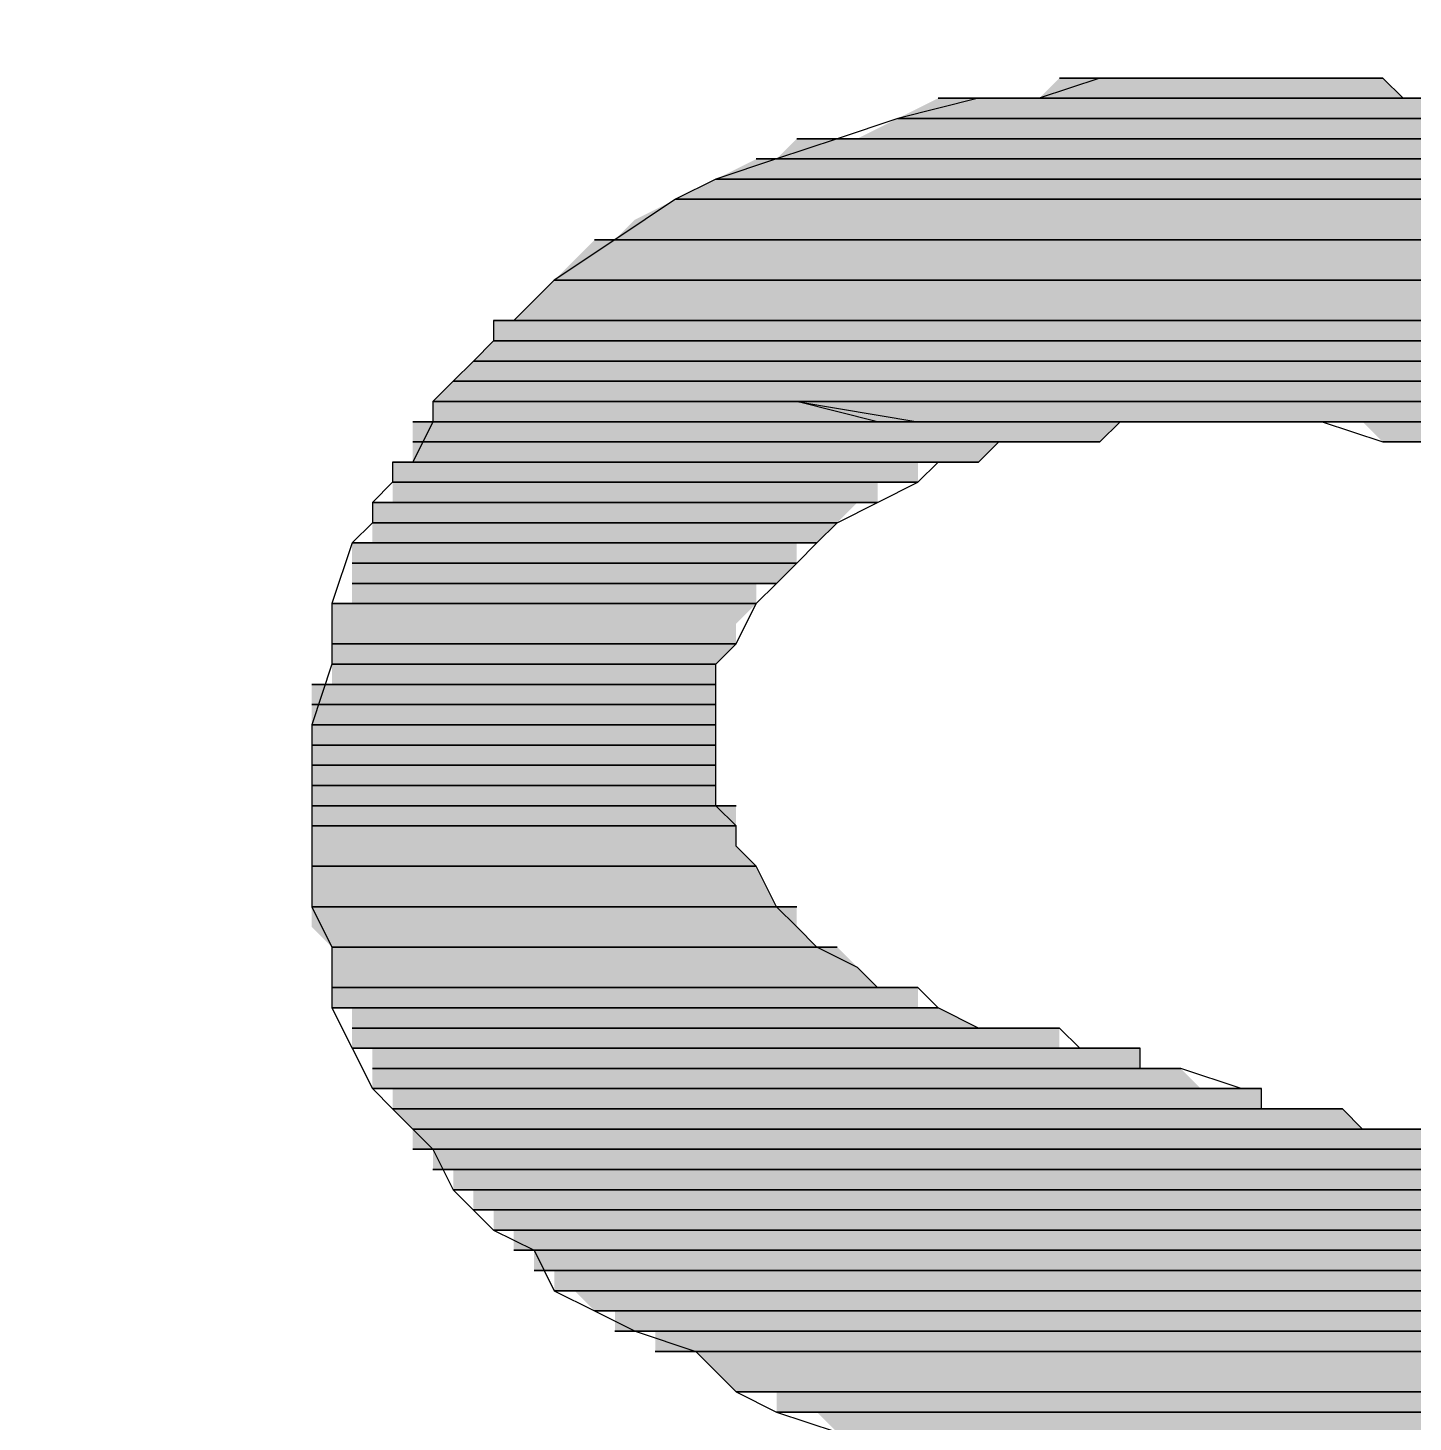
# Model space of a CAD drawing. Header units: millimetres. Extents: x 7018 to 13530, y 4187 to 5692.
# Drawn here: x 11164.668 to 11167.762, y 4964.775 to 4967.888 of the extents above; entities that cross this region are included whole.
import ezdxf

# ---------------------------------------------------------------- set-up
doc = ezdxf.new("R2010")
doc.units = ezdxf.units.MM
doc.layers.add('绘图', color=7, linetype='Continuous')

# ---------------------------------------------------------------- blocks, each defined once
blk = doc.blocks.new('fr')
at = {"transparency": 33554559}
blk.add_hatch(color=256, dxfattribs=at).paths.add_polyline_path([(1504.0425, -439.1805), (1503.9974, -439.2257), (1503.7717, -439.2257), (1503.5912, -439.3159), (1503.4558, -439.3159), (1503.4107, -439.3611), (1503.3655, -439.3611), (1503.0947, -439.4965), (1503.0496, -439.5416), (1503.0045, -439.5416), (1502.824, -439.7221), (1502.7788, -439.7221), (1502.7788, -439.7673), (1502.6434, -439.9027), (1502.6434, -439.9478), (1502.5983, -439.9478), (1502.5983, -440.0381), (1502.5532, -440.0381), (1502.5532, -440.1283), (1502.508, -440.1283), (1502.508, -440.2186), (1502.4629, -440.2186), (1502.4629, -440.354), (1502.4178, -440.354), (1502.4178, -440.5345), (1502.3726, -440.5345), (1502.3726, -441.0761), (1502.4178, -441.1212), (1502.4178, -441.2566), (1502.4629, -441.2566), (1502.4629, -441.3469), (1502.508, -441.3469), (1502.508, -441.4372), (1502.5532, -441.4372), (1502.5532, -441.4823), (1502.5983, -441.5274), (1502.5983, -441.5725), (1502.6434, -441.5725), (1502.6434, -441.6177), (1502.6886, -441.6177), (1502.6886, -441.6628), (1502.7337, -441.6628), (1502.7337, -441.7079), (1502.7788, -441.7079), (1502.7788, -441.7531), (1502.824, -441.7531), (1502.824, -441.7982), (1502.8691, -441.7982), (1502.8691, -441.8433), (1502.9142, -441.8433), (1502.9142, -441.8885), (1502.9594, -441.8885), (1503.0045, -441.9336), (1503.0496, -441.9336), (1503.0496, -441.9787), (1503.1399, -441.9787), (1503.1399, -442.0239), (1503.2301, -442.0239), (1503.3204, -442.1141), (1503.4107, -442.1141), (1503.4107, -442.1593), (1503.5009, -442.1593), (1503.5461, -442.2044), (1503.6363, -442.2044), (1503.6815, -442.2495), (1503.8169, -442.2495), (1503.862, -442.2947), (1503.9523, -442.2947), (1503.9974, -442.3398), (1504.1779, -442.3398), (1504.1779, -442.3849), (1504.3584, -442.3849), (1504.3584, -442.4301), (1504.4487, -442.4301), (1504.539, -442.4752), (1504.6292, -442.4752), (1504.6744, -442.5203), (1504.7646, -442.5203), (1504.8549, -442.5655), (1504.9452, -442.5655), (1505.0354, -442.6106), (1505.2611, -442.6557), (1505.3062, -442.7009), (1505.3965, -442.7009), (1505.3965, -442.746), (1505.4868, -442.746), (1505.5319, -442.7911), (1505.577, -442.7911), (1505.577, -442.8362), (1505.6222, -442.8362), (1505.7124, -442.9265), (1505.7124, -442.9716), (1505.7575, -443.0168), (1505.7575, -443.0619), (1505.8027, -443.0619), (1505.8027, -443.2876), (1505.8478, -443.2876), (1505.8027, -443.3327), (1505.8027, -443.5132), (1505.7575, -443.5132), (1505.7575, -443.6035), (1505.7124, -443.6486), (1505.7124, -443.6938), (1505.6673, -443.6938), (1505.6673, -443.784), (1505.6222, -443.784), (1505.577, -443.8292), (1505.577, -443.8743), (1505.5319, -443.8743), (1505.5319, -443.9194), (1505.4868, -443.9194), (1505.4416, -443.9646), (1505.3965, -443.9646), (1505.3514, -444.0097), (1505.3062, -444.0097), (1505.3062, -444.0548), (1505.216, -444.0548), (1505.1708, -444.0999), (1504.9903, -444.0999), (1504.9452, -444.1451), (1504.1328, -444.1451), (1504.0877, -444.0999), (1503.9523, -444.0999), (1503.9523, -444.0548), (1503.8169, -444.0548), (1503.8169, -444.0097), (1503.7717, -444.0097), (1503.7266, -443.9646), (1503.6815, -443.9646), (1503.6363, -443.9194), (1503.5912, -443.9194), (1503.5912, -443.8743), (1503.5461, -443.8743), (1503.5009, -443.8292), (1503.5009, -443.784), (1503.4558, -443.784), (1503.4558, -443.7389), (1503.4107, -443.7389), (1503.4107, -443.6938), (1503.3655, -443.6938), (1503.3655, -443.6486), (1503.3204, -443.6035), (1503.3204, -443.5584), (1503.2753, -443.5132), (1503.2753, -443.423), (1503.2301, -443.423), (1503.2301, -443.3327), (1503.185, -443.3327), (1503.185, -443.1973), (1503.1399, -443.1522), (1503.1399, -443.0168), (1502.9594, -443.0168), (1502.9142, -443.0619), (1502.7337, -443.0619), (1502.6886, -443.107), (1502.4629, -443.107), (1502.3726, -443.1522), (1502.1921, -443.1522), (1502.1921, -443.1973), (1502.2372, -443.1973), (1502.2372, -443.3778), (1502.2824, -443.3778), (1502.2824, -443.5132), (1502.3275, -443.5584), (1502.3275, -443.6486), (1502.3726, -443.6938), (1502.3726, -443.784), (1502.4178, -443.784), (1502.4178, -443.8743), (1502.4629, -443.8743), (1502.4629, -443.9194), (1502.508, -443.9646), (1502.508, -444.0548), (1502.5532, -444.0548), (1502.5532, -444.0999), (1502.5983, -444.0999), (1502.5983, -444.1451), (1502.6434, -444.1451), (1502.6434, -444.2353), (1502.6886, -444.2353), (1502.7788, -444.3256), (1502.7788, -444.3707), (1502.824, -444.3707), (1502.8691, -444.4159), (1502.8691, -444.461), (1502.9142, -444.461), (1502.9142, -444.5061), (1502.9594, -444.5061), (1503.0045, -444.5513), (1503.0496, -444.5513), (1503.0947, -444.5964), (1503.185, -444.6415), (1503.2301, -444.6867), (1503.2753, -444.6867), (1503.4107, -444.7318), (1503.4558, -444.7769), (1503.9974, -444.9123), (1504.2231, -444.9123), (1504.4036, -444.9575), (1504.6292, -444.9575), (1504.8098, -444.9123), (1505.0354, -444.9123), (1505.3965, -444.8221), (1505.4416, -444.8221), (1505.577, -444.7769), (1505.6222, -444.7318), (1505.7575, -444.6867), (1505.8027, -444.6867), (1505.8929, -444.6415), (1505.9381, -444.5964), (1506.0283, -444.5513), (1506.0735, -444.5061), (1506.1186, -444.5061), (1506.1186, -444.461), (1506.1637, -444.461), (1506.2089, -444.4159), (1506.2089, -444.3707), (1506.254, -444.3707), (1506.3894, -444.2353), (1506.3894, -444.1902), (1506.4345, -444.1902), (1506.4345, -444.1451), (1506.4797, -444.1451), (1506.4797, -444.0999), (1506.5248, -444.0999), (1506.5248, -444.0097), (1506.5699, -444.0097), (1506.5699, -443.9646), (1506.6151, -443.9194), (1506.6151, -443.8743), (1506.6602, -443.8743), (1506.6602, -443.7389), (1506.7053, -443.7389), (1506.7053, -443.6035), (1506.7505, -443.6035), (1506.7505, -443.3327), (1506.7956, -443.2876), (1506.7956, -443.0619), (1506.7505, -443.0619), (1506.7505, -442.7911), (1506.7053, -442.7911), (1506.7053, -442.6557), (1506.6602, -442.6106), (1506.6602, -442.5655), (1506.6151, -442.5203), (1506.6151, -442.4752), (1506.5699, -442.4301), (1506.5699, -442.3849), (1506.5248, -442.3849), (1506.5248, -442.3398), (1506.4797, -442.3398), (1506.4797, -442.2495), (1506.4345, -442.2495), (1506.3894, -442.2044), (1506.3443, -442.2044), (1506.3443, -442.1593), (1506.2991, -442.1593), (1506.2991, -442.1141), (1506.254, -442.1141), (1506.2089, -442.0239), (1506.1186, -442.0239), (1506.1186, -441.9787), (1506.0735, -441.9787), (1506.0283, -441.9336), (1505.9832, -441.9336), (1505.9381, -441.8885), (1505.8929, -441.8885), (1505.8478, -441.8433), (1505.7575, -441.8433), (1505.7124, -441.7982), (1505.6222, -441.7982), (1505.577, -441.7531), (1505.4868, -441.7531), (1505.4416, -441.7079), (1505.3062, -441.7079), (1505.3062, -441.6628), (1505.1708, -441.6628), (1505.1257, -441.6177), (1504.9903, -441.6177), (1504.9452, -441.5725), (1504.8549, -441.5725), (1504.8549, -441.5274), (1504.7195, -441.5274), (1504.6744, -441.4823), (1504.4938, -441.4823), (1504.4938, -441.4372), (1504.3584, -441.4372), (1504.3133, -441.392), (1504.2231, -441.392), (1504.2231, -441.3469), (1504.0425, -441.3469), (1504.0425, -441.3018), (1503.862, -441.3018), (1503.7717, -441.2566), (1503.7266, -441.2566), (1503.7266, -441.2115), (1503.6363, -441.2115), (1503.5461, -441.1212), (1503.5009, -441.1212), (1503.4558, -441.0761), (1503.4558, -441.031), (1503.4107, -441.031), (1503.3655, -440.9407), (1503.3204, -440.8956), (1503.3204, -440.8053), (1503.2753, -440.8053), (1503.2753, -440.4894), (1503.3204, -440.4442), (1503.3204, -440.3991), (1503.3655, -440.354), (1503.3655, -440.3088), (1503.4107, -440.3088), (1503.4558, -440.2637), (1503.4558, -440.2186), (1503.5009, -440.2186), (1503.5912, -440.1283), (1503.6363, -440.1283), (1503.6363, -440.0832), (1503.7266, -440.0832), (1503.7266, -440.0381), (1503.862, -440.0381), (1503.9071, -439.9929), (1504.1328, -439.9929), (1504.1779, -439.9478), (1504.7195, -439.9478), (1504.7646, -439.9929), (1504.9452, -439.9929), (1504.9903, -440.0381), (1505.0806, -440.0381), (1505.0806, -440.0832), (1505.1708, -440.0832), (1505.1708, -440.1283), (1505.216, -440.1283), (1505.2611, -440.1735), (1505.3062, -440.1735), (1505.3062, -440.2186), (1505.3514, -440.2186), (1505.4416, -440.3088), (1505.4416, -440.354), (1505.4868, -440.354), (1505.4868, -440.3991), (1505.5319, -440.4442), (1505.5319, -440.4894), (1505.577, -440.5345), (1505.577, -440.5796), (1505.6222, -440.6248), (1505.6222, -440.8053), (1505.6673, -440.8053), (1505.6673, -440.8504), (1505.8478, -440.8504), (1505.8478, -440.8053), (1506.1637, -440.8053), (1506.2089, -440.7602), (1506.5248, -440.7602), (1506.5248, -440.715), (1506.5699, -440.715), (1506.5699, -440.6248), (1506.5248, -440.6248), (1506.5248, -440.4442), (1506.4797, -440.3991), (1506.4797, -440.2637), (1506.4345, -440.2637), (1506.4345, -440.1735), (1506.3894, -440.1283), (1506.3894, -440.0381), (1506.3443, -440.0381), (1506.3443, -439.9929), (1506.2991, -439.9929), (1506.2991, -439.9027), (1506.254, -439.9027), (1506.254, -439.8575), (1506.0735, -439.677), (1505.9832, -439.6319), (1505.8929, -439.5416), (1505.8027, -439.4965), (1505.7575, -439.4513), (1505.7124, -439.4513), (1505.5319, -439.3611), (1505.4416, -439.3611), (1505.3965, -439.3159), (1505.3062, -439.3159), (1505.1708, -439.2708), (1505.0806, -439.2257), (1504.8098, -439.2257), (1504.7646, -439.1805)])
for points in [[(1505.0806, -439.2257), (1504.8098, -439.2257), (1504.7646, -439.1805), (1504.4036, -439.1805), (1504.1328, -439.1805), (1503.9974, -439.2257), (1503.862, -439.2257), (1503.6815, -439.2708), (1503.5461, -439.3159), (1503.4107, -439.3611), (1503.2753, -439.4062), (1503.185, -439.4513), (1503.0496, -439.5416), (1502.9142, -439.6319), (1502.824, -439.7221), (1502.7788, -439.7221), (1502.7788, -439.7673), (1502.7337, -439.8124), (1502.6886, -439.8575), (1502.6434, -439.9027), (1503.4558, -439.9027), (1503.7266, -439.9478), (1504.6292, -439.9478), (1504.7646, -439.9929), (1504.9, -439.9929)], [(1504.8549, -441.5274), (1504.7195, -441.5274), (1504.6744, -441.4823), (1504.4938, -441.4823), (1504.4938, -441.4372), (1504.4487, -441.4372), (1504.3133, -441.392), (1504.2231, -441.392), (1504.2231, -441.3469), (1504.0877, -441.3469), (1504.0425, -441.3018), (1503.862, -441.3018), (1503.7717, -441.2566), (1503.7266, -441.2115), (1503.6363, -441.2115), (1503.5912, -441.1664), (1503.5009, -441.1212), (1503.4558, -441.0761), (1503.4107, -441.031), (1503.3655, -440.9407), (1503.3204, -440.8956), (1503.3204, -440.8504), (1503.2753, -440.8053), (1503.2753, -440.4894), (1503.3204, -440.4442), (1503.3655, -440.354), (1503.4107, -440.3088), (1503.4558, -440.2637), (1503.5009, -440.2186), (1503.5461, -440.1735), (1503.6363, -440.1283), (1503.7266, -440.0832), (1503.7717, -440.0381), (1503.862, -440.0381), (1503.9071, -439.9929), (1504.1328, -439.9929), (1504.1779, -439.9478), (1504.4487, -439.9478), (1503.6363, -439.9478), (1503.4558, -439.9027), (1502.6434, -439.9027), (1502.6434, -439.9478), (1502.5983, -440.0381), (1502.5532, -440.0381), (1502.5532, -440.0832), (1502.508, -440.1283), (1502.508, -440.1735), (1502.4629, -440.2186), (1502.4178, -440.354), (1502.4178, -440.4894), (1502.3726, -440.6248), (1502.3726, -441.031), (1502.4178, -441.1212), (1502.4178, -441.2566), (1502.4629, -441.3469), (1502.508, -441.4372), (1502.5532, -441.4823), (1502.6434, -441.5725), (1502.6886, -441.6628), (1502.7788, -441.7531), (1502.8691, -441.7982), (1502.9142, -441.8885), (1503.0045, -441.9336), (1503.0947, -441.9787), (1503.2301, -442.0239), (1503.3204, -442.1141), (1503.4107, -442.1593), (1503.5461, -442.2044)]]:
    blk.add_lwpolyline(points)
for points in [[(1504.0877, -439.1805), (1504.0425, -439.1805), (1504.7646, -439.1805)], [(1504.1328, -439.1805), (1504.0877, -439.1805), (1504.7195, -439.1805)], [(1504.0877, -439.1805), (1504.7646, -439.1805)], [(1504.1779, -439.1805), (1504.1328, -439.1805), (1504.6292, -439.1805)], [(1504.6744, -439.1805), (1504.1328, -439.1805)], [(1504.1328, -439.1805), (1504.6744, -439.1805)], [(1504.1328, -439.1805), (1504.7195, -439.1805)], [(1504.2231, -439.1805), (1504.1779, -439.1805)], [(1504.6292, -439.1805), (1504.1779, -439.1805)], [(1504.6292, -439.1805), (1504.1779, -439.1805)], [(1504.6292, -439.1805), (1504.1779, -439.1805)], [(1504.6292, -439.1805), (1504.1779, -439.1805)], [(1504.6292, -439.1805), (1504.1779, -439.1805)], [(1504.6292, -439.1805), (1504.1779, -439.1805)], [(1504.6292, -439.1805), (1504.1779, -439.1805)], [(1504.6292, -439.1805), (1504.1779, -439.1805)], [(1504.6292, -439.1805), (1504.1779, -439.1805)], [(1504.2682, -439.1805), (1504.2231, -439.1805)], [(1504.3133, -439.1805), (1504.2682, -439.1805)], [(1504.3584, -439.1805), (1504.3133, -439.1805)], [(1504.4036, -439.1805), (1504.3584, -439.1805)], [(1504.4487, -439.1805), (1504.4036, -439.1805)], [(1504.539, -439.1805), (1504.4487, -439.1805)], [(1504.5841, -439.1805), (1504.539, -439.1805)], [(1504.6292, -439.1805), (1504.5841, -439.1805)], [(1503.862, -439.2257), (1503.7717, -439.2257), (1505.0806, -439.2257)], [(1503.9523, -439.2257), (1503.862, -439.2257), (1504.9452, -439.2257)], [(1504.9903, -439.2257), (1503.862, -439.2257)], [(1503.862, -439.2257), (1504.9903, -439.2257)], [(1503.862, -439.2257), (1505.0806, -439.2257)], [(1503.9974, -439.2257), (1503.9523, -439.2257), (1504.8098, -439.2257)], [(1504.8098, -439.2257), (1503.9523, -439.2257)], [(1504.8098, -439.2257), (1503.9523, -439.2257)], [(1503.9523, -439.2257), (1504.9452, -439.2257)], [(1504.8098, -439.2257), (1503.9974, -439.2257)], [(1504.8098, -439.2257), (1503.9974, -439.2257)], [(1504.8098, -439.2257), (1503.9974, -439.2257)], [(1504.8098, -439.2257), (1503.9974, -439.2257)], [(1504.8098, -439.2257), (1503.9974, -439.2257)], [(1505.1708, -439.2708), (1503.6815, -439.2708)], [(1505.1708, -439.2708), (1503.6815, -439.2708)], [(1503.5461, -439.3159), (1503.4558, -439.3159), (1505.3965, -439.3159)], [(1503.5912, -439.3159), (1503.5461, -439.3159), (1505.3062, -439.3159)], [(1503.5461, -439.3159), (1505.3965, -439.3159)], [(1505.3062, -439.3159), (1503.5912, -439.3159)], [(1503.4107, -439.3611), (1503.3655, -439.3611), (1505.5319, -439.3611)], [(1503.4107, -439.3611), (1505.5319, -439.3611)], [(1505.6222, -439.4062), (1503.2753, -439.4062)], [(1505.6222, -439.4062), (1503.2753, -439.4062)], [(1505.7575, -439.4513), (1503.185, -439.4513)], [(1503.185, -439.4513), (1505.7575, -439.4513)], [(1503.0496, -439.5416), (1503.0045, -439.5416), (1505.8929, -439.5416)], [(1505.8929, -439.5416), (1503.0496, -439.5416)], [(1505.9832, -439.6319), (1502.9142, -439.6319)], [(1505.9832, -439.6319), (1502.9142, -439.6319)], [(1502.824, -439.7221), (1502.7788, -439.7221), (1506.1186, -439.7221)], [(1506.1186, -439.7221), (1502.824, -439.7221)], [(1506.1637, -439.7673), (1502.7788, -439.7673)], [(1506.1637, -439.7673), (1502.7788, -439.7673)], [(1506.1637, -439.7673), (1502.7788, -439.7673)], [(1506.1637, -439.7673), (1502.7788, -439.7673)], [(1506.1637, -439.7673), (1502.7788, -439.7673)], [(1506.1637, -439.7673), (1502.7788, -439.7673)], [(1506.1637, -439.7673), (1502.7788, -439.7673)], [(1506.1637, -439.7673), (1502.7788, -439.7673)], [(1506.1637, -439.7673), (1502.7788, -439.7673)], [(1506.1637, -439.7673), (1502.7788, -439.7673)], [(1506.1637, -439.7673), (1502.7788, -439.7673)], [(1506.1637, -439.7673), (1502.7788, -439.7673)], [(1506.2089, -439.8124), (1502.7337, -439.8124)], [(1506.2089, -439.8124), (1502.7337, -439.8124)], [(1506.254, -439.8575), (1502.6886, -439.8575)], [(1506.254, -439.8575), (1502.6886, -439.8575)], [(1506.254, -439.9027), (1502.6434, -439.9027)], [(1506.254, -439.9027), (1502.6434, -439.9027)], [(1506.254, -439.9027), (1502.6434, -439.9027)], [(1506.254, -439.9027), (1502.6434, -439.9027)], [(1506.254, -439.9027), (1502.6434, -439.9027)], [(1506.254, -439.9027), (1502.6434, -439.9027)], [(1506.254, -439.9027), (1502.6434, -439.9027)], [(1506.254, -439.9027), (1502.6434, -439.9027)], [(1506.254, -439.9027), (1502.6434, -439.9027)], [(1506.254, -439.9027), (1502.6434, -439.9027)], [(1502.6886, -439.9027), (1502.6434, -439.9027)], [(1502.6886, -439.9027), (1502.6434, -439.9027)], [(1502.6434, -439.9027), (1506.254, -439.9027)], [(1506.254, -439.9027), (1502.6434, -439.9027)], [(1502.6886, -439.9027), (1502.6434, -439.9027)], [(1502.6886, -439.9027), (1502.6434, -439.9027)], [(1502.6886, -439.9027), (1502.6434, -439.9027)], [(1502.6886, -439.9027), (1502.6434, -439.9027)], [(1502.7337, -439.9027), (1502.6434, -439.9027)], [(1502.6434, -439.9027), (1502.7337, -439.9027)], [(1502.7337, -439.9027), (1502.6434, -439.9027)], [(1502.7337, -439.9027), (1502.6434, -439.9027)], [(1502.7337, -439.9027), (1502.6434, -439.9027)], [(1502.7337, -439.9027), (1502.6434, -439.9027)], [(1502.7788, -439.9027), (1502.6434, -439.9027)], [(1502.6434, -439.9027), (1502.7788, -439.9027)], [(1502.7788, -439.9027), (1502.6434, -439.9027)], [(1502.7788, -439.9027), (1502.6434, -439.9027)], [(1502.824, -439.9027), (1502.6434, -439.9027)], [(1502.6434, -439.9027), (1502.824, -439.9027)], [(1502.824, -439.9027), (1502.6434, -439.9027)], [(1502.824, -439.9027), (1502.6434, -439.9027)], [(1502.9142, -439.9027), (1502.6434, -439.9027)], [(1502.6434, -439.9027), (1502.9142, -439.9027)], [(1502.9142, -439.9027), (1502.6434, -439.9027)], [(1502.9142, -439.9027), (1502.6434, -439.9027)], [(1502.9594, -439.9027), (1502.6434, -439.9027)], [(1502.6434, -439.9027), (1502.9594, -439.9027)], [(1503.0045, -439.9027), (1502.6434, -439.9027)], [(1502.6434, -439.9027), (1503.0045, -439.9027)], [(1503.0496, -439.9027), (1502.6434, -439.9027)], [(1502.6434, -439.9027), (1503.0496, -439.9027)], [(1503.0496, -439.9027), (1502.6434, -439.9027)], [(1503.0496, -439.9027), (1502.6434, -439.9027)], [(1503.0947, -439.9027), (1502.6434, -439.9027)], [(1502.6434, -439.9027), (1503.0947, -439.9027)], [(1503.0947, -439.9027), (1502.6434, -439.9027)], [(1503.0947, -439.9027), (1502.6434, -439.9027)], [(1503.1399, -439.9027), (1502.6434, -439.9027)], [(1502.6434, -439.9027), (1503.1399, -439.9027)], [(1503.2301, -439.9027), (1502.6434, -439.9027)], [(1502.6434, -439.9027), (1503.2301, -439.9027)], [(1503.2301, -439.9027), (1502.6434, -439.9027)], [(1503.2301, -439.9027), (1502.6434, -439.9027)], [(1503.4558, -439.9027), (1502.6434, -439.9027)], [(1502.6434, -439.9027), (1503.4558, -439.9027)], [(1503.4558, -439.9027), (1502.6434, -439.9027)], [(1503.4558, -439.9027), (1502.6434, -439.9027)], [(1506.254, -439.9027), (1502.6886, -439.9027)], [(1506.254, -439.9027), (1502.6886, -439.9027)], [(1506.254, -439.9027), (1502.6886, -439.9027)], [(1506.254, -439.9027), (1502.6886, -439.9027)], [(1502.6886, -439.9027), (1506.254, -439.9027)], [(1506.254, -439.9027), (1502.6886, -439.9027)], [(1506.254, -439.9027), (1502.7337, -439.9027)], [(1506.254, -439.9027), (1502.7337, -439.9027)], [(1506.254, -439.9027), (1502.7337, -439.9027)], [(1506.254, -439.9027), (1502.7337, -439.9027)], [(1502.7337, -439.9027), (1506.2991, -439.9027)], [(1502.7337, -439.9027), (1506.2991, -439.9027)], [(1506.2991, -439.9027), (1502.7788, -439.9027)], [(1506.2991, -439.9027), (1502.7788, -439.9027)], [(1502.7788, -439.9027), (1506.2991, -439.9027)], [(1506.2991, -439.9027), (1502.7788, -439.9027)], [(1506.2991, -439.9027), (1502.824, -439.9027)], [(1506.2991, -439.9027), (1502.824, -439.9027)], [(1502.824, -439.9027), (1506.2991, -439.9027)], [(1506.2991, -439.9027), (1502.824, -439.9027)], [(1506.2991, -439.9027), (1502.9142, -439.9027)], [(1506.2991, -439.9027), (1502.9142, -439.9027)], [(1502.9142, -439.9027), (1506.2991, -439.9027)], [(1506.2991, -439.9027), (1502.9142, -439.9027)], [(1502.9594, -439.9027), (1506.2991, -439.9027)], [(1506.2991, -439.9027), (1502.9594, -439.9027)], [(1503.0045, -439.9027), (1506.2991, -439.9027)], [(1506.2991, -439.9027), (1503.0045, -439.9027)], [(1506.2991, -439.9027), (1503.0496, -439.9027)], [(1506.2991, -439.9027), (1503.0496, -439.9027)], [(1503.0496, -439.9027), (1506.2991, -439.9027)], [(1506.2991, -439.9027), (1503.0496, -439.9027)], [(1506.2991, -439.9027), (1503.0947, -439.9027)], [(1506.2991, -439.9027), (1503.0947, -439.9027)], [(1503.0947, -439.9027), (1506.2991, -439.9027)], [(1506.2991, -439.9027), (1503.0947, -439.9027)], [(1503.1399, -439.9027), (1506.2991, -439.9027)], [(1506.2991, -439.9027), (1503.1399, -439.9027)], [(1506.2991, -439.9027), (1503.2301, -439.9027)], [(1506.2991, -439.9027), (1503.2301, -439.9027)], [(1503.2301, -439.9027), (1506.2991, -439.9027)], [(1506.2991, -439.9027), (1503.2301, -439.9027)], [(1506.2991, -439.9027), (1503.4558, -439.9027)], [(1506.2991, -439.9027), (1503.4558, -439.9027)], [(1502.6434, -439.9478), (1502.5983, -439.9478), (1504.3133, -439.9478)], [(1504.2231, -439.9478), (1502.5983, -439.9478)], [(1502.5983, -439.9478), (1504.3133, -439.9478), (1504.2231, -439.9478)], [(1504.2231, -439.9478), (1502.5983, -439.9478)], [(1504.2231, -439.9478), (1502.5983, -439.9478)], [(1504.2231, -439.9478), (1502.5983, -439.9478)], [(1504.2231, -439.9478), (1502.5983, -439.9478)], [(1504.2231, -439.9478), (1502.5983, -439.9478)], [(1504.2231, -439.9478), (1502.5983, -439.9478)], [(1504.1779, -439.9478), (1502.5983, -439.9478)], [(1502.5983, -439.9478), (1504.2231, -439.9478), (1504.1779, -439.9478)], [(1504.1779, -439.9478), (1502.5983, -439.9478)], [(1504.1779, -439.9478), (1502.5983, -439.9478)], [(1504.1779, -439.9478), (1502.5983, -439.9478)], [(1504.1779, -439.9478), (1502.5983, -439.9478)], [(1503.7266, -439.9478), (1502.6434, -439.9478)], [(1502.6434, -439.9478), (1503.7266, -439.9478)], [(1503.862, -439.9478), (1502.6434, -439.9478)], [(1502.6434, -439.9478), (1503.862, -439.9478)], [(1503.862, -439.9478), (1502.6434, -439.9478)], [(1503.862, -439.9478), (1502.6434, -439.9478)], [(1503.9523, -439.9478), (1502.6434, -439.9478)], [(1502.6434, -439.9478), (1503.9523, -439.9478)], [(1503.9523, -439.9478), (1502.6434, -439.9478)], [(1503.9523, -439.9478), (1502.6434, -439.9478)], [(1504.0425, -439.9478), (1502.6434, -439.9478)], [(1502.6434, -439.9478), (1504.0425, -439.9478)], [(1504.0877, -439.9478), (1502.6434, -439.9478)], [(1502.6434, -439.9478), (1504.0877, -439.9478)], [(1504.1328, -439.9478), (1502.6434, -439.9478)], [(1502.6434, -439.9478), (1504.1328, -439.9478)], [(1504.1779, -439.9478), (1502.6434, -439.9478)], [(1502.6434, -439.9478), (1504.1779, -439.9478)], [(1504.2231, -439.9478), (1502.6434, -439.9478)], [(1502.6434, -439.9478), (1504.2231, -439.9478)], [(1504.2682, -439.9478), (1502.6434, -439.9478)], [(1502.6434, -439.9478), (1504.2682, -439.9478)], [(1504.2682, -439.9478), (1502.6434, -439.9478)], [(1504.2682, -439.9478), (1502.6434, -439.9478)], [(1504.2682, -439.9478), (1502.6434, -439.9478)], [(1504.2682, -439.9478), (1502.6434, -439.9478)], [(1504.3133, -439.9478), (1502.6434, -439.9478)], [(1502.6434, -439.9478), (1504.3133, -439.9478)], [(1504.3584, -439.9478), (1502.6434, -439.9478)], [(1502.6434, -439.9478), (1504.3584, -439.9478)], [(1504.3584, -439.9478), (1502.6434, -439.9478)], [(1504.3584, -439.9478), (1502.6434, -439.9478)], [(1504.4036, -439.9478), (1502.6434, -439.9478)], [(1502.6434, -439.9478), (1504.4036, -439.9478)], [(1504.4036, -439.9478), (1502.6434, -439.9478)], [(1504.4036, -439.9478), (1502.6434, -439.9478)], [(1504.4036, -439.9478), (1502.6434, -439.9478)], [(1504.4036, -439.9478), (1502.6434, -439.9478)], [(1504.4036, -439.9478), (1502.6434, -439.9478)], [(1504.4036, -439.9478), (1502.6434, -439.9478)], [(1504.4487, -439.9478), (1502.6434, -439.9478)], [(1502.6434, -439.9478), (1504.4487, -439.9478)], [(1504.4487, -439.9478), (1502.6434, -439.9478)], [(1504.4487, -439.9478), (1502.6434, -439.9478)], [(1504.4487, -439.9478), (1502.6434, -439.9478)], [(1504.4487, -439.9478), (1502.6434, -439.9478)], [(1504.4487, -439.9478), (1502.6434, -439.9478)], [(1504.4487, -439.9478), (1502.6434, -439.9478)], [(1504.4487, -439.9478), (1502.6434, -439.9478)], [(1504.4487, -439.9478), (1502.6434, -439.9478)], [(1504.4487, -439.9478), (1502.6434, -439.9478)], [(1504.4487, -439.9478), (1502.6434, -439.9478)], [(1504.4487, -439.9478), (1502.6434, -439.9478)], [(1504.4487, -439.9478), (1502.6434, -439.9478)], [(1504.4487, -439.9478), (1502.6434, -439.9478)], [(1504.4487, -439.9478), (1502.6434, -439.9478)], [(1504.4487, -439.9478), (1502.6434, -439.9478)], [(1504.4487, -439.9478), (1502.6434, -439.9478)], [(1504.4487, -439.9478), (1502.6434, -439.9478)], [(1504.4487, -439.9478), (1502.6434, -439.9478)], [(1504.4487, -439.9478), (1502.6434, -439.9478)], [(1504.4487, -439.9478), (1502.6434, -439.9478)], [(1504.4487, -439.9478), (1502.6434, -439.9478)], [(1504.4487, -439.9478), (1502.6434, -439.9478)], [(1504.4036, -439.9478), (1502.6434, -439.9478)], [(1502.6434, -439.9478), (1504.4487, -439.9478), (1504.4036, -439.9478)], [(1504.3584, -439.9478), (1502.6434, -439.9478)], [(1502.6434, -439.9478), (1504.4036, -439.9478), (1504.3584, -439.9478)], [(1504.3133, -439.9478), (1502.6434, -439.9478)], [(1502.6434, -439.9478), (1504.3584, -439.9478), (1504.3133, -439.9478)], [(1504.3133, -439.9478), (1502.6434, -439.9478)], [(1503.6363, -439.9478), (1506.2991, -439.9478)], [(1506.2991, -439.9478), (1503.6363, -439.9478)], [(1503.7266, -439.9478), (1506.2991, -439.9478)], [(1506.2991, -439.9478), (1503.7266, -439.9478)], [(1506.2991, -439.9478), (1503.862, -439.9478)], [(1506.2991, -439.9478), (1503.862, -439.9478)], [(1503.862, -439.9478), (1506.2991, -439.9478)], [(1506.2991, -439.9478), (1503.862, -439.9478)], [(1506.2991, -439.9478), (1503.9523, -439.9478)], [(1506.2991, -439.9478), (1503.9523, -439.9478)], [(1503.9523, -439.9478), (1506.2991, -439.9478)], [(1506.2991, -439.9478), (1503.9523, -439.9478)], [(1504.0425, -439.9478), (1506.2991, -439.9478)], [(1506.2991, -439.9478), (1504.0425, -439.9478)], [(1504.0877, -439.9478), (1506.2991, -439.9478)], [(1506.2991, -439.9478), (1504.0877, -439.9478)], [(1504.1328, -439.9478), (1506.2991, -439.9478)], [(1506.2991, -439.9478), (1504.1328, -439.9478)], [(1504.1779, -439.9478), (1506.2991, -439.9478)], [(1506.2991, -439.9478), (1504.1779, -439.9478)], [(1504.2231, -439.9478), (1506.2991, -439.9478)], [(1506.2991, -439.9478), (1504.2231, -439.9478)], [(1506.2991, -439.9478), (1504.2682, -439.9478)], [(1506.2991, -439.9478), (1504.2682, -439.9478)], [(1506.2991, -439.9478), (1504.2682, -439.9478)], [(1506.2991, -439.9478), (1504.2682, -439.9478)], [(1504.2682, -439.9478), (1506.2991, -439.9478)], [(1506.2991, -439.9478), (1504.2682, -439.9478)], [(1504.3133, -439.9478), (1506.2991, -439.9478)], [(1506.2991, -439.9478), (1504.3133, -439.9478)], [(1506.2991, -439.9478), (1504.3584, -439.9478)], [(1506.2991, -439.9478), (1504.3584, -439.9478)], [(1504.3584, -439.9478), (1506.2991, -439.9478)], [(1506.2991, -439.9478), (1504.3584, -439.9478)], [(1506.2991, -439.9478), (1504.4036, -439.9478)], [(1506.2991, -439.9478), (1504.4036, -439.9478)], [(1506.2991, -439.9478), (1504.4036, -439.9478)], [(1506.2991, -439.9478), (1504.4036, -439.9478)], [(1506.2991, -439.9478), (1504.4036, -439.9478)], [(1506.2991, -439.9478), (1504.4036, -439.9478)], [(1504.4036, -439.9478), (1506.2991, -439.9478)], [(1506.2991, -439.9478), (1504.4036, -439.9478)], [(1506.2991, -439.9478), (1504.4487, -439.9478)], [(1506.2991, -439.9478), (1504.4487, -439.9478)], [(1506.2991, -439.9478), (1504.4487, -439.9478)], [(1506.2991, -439.9478), (1504.4487, -439.9478)], [(1506.2991, -439.9478), (1504.4487, -439.9478)], [(1506.2991, -439.9478), (1504.4487, -439.9478)], [(1506.2991, -439.9478), (1504.4487, -439.9478)], [(1506.2991, -439.9478), (1504.4487, -439.9478)], [(1506.2991, -439.9478), (1504.4487, -439.9478)], [(1506.2991, -439.9478), (1504.4487, -439.9478)], [(1506.2991, -439.9478), (1504.4487, -439.9478)], [(1506.2991, -439.9478), (1504.4487, -439.9478)], [(1506.2991, -439.9478), (1504.4487, -439.9478)], [(1506.2991, -439.9478), (1504.4487, -439.9478)], [(1504.4487, -439.9478), (1506.2991, -439.9478)], [(1506.2991, -439.9478), (1504.4487, -439.9478)], [(1506.2991, -439.9478), (1504.4938, -439.9478)], [(1506.2991, -439.9478), (1504.4938, -439.9478)], [(1506.2991, -439.9478), (1504.4938, -439.9478)], [(1506.2991, -439.9478), (1504.4938, -439.9478)], [(1504.4938, -439.9478), (1506.2991, -439.9478)], [(1506.2991, -439.9478), (1504.4938, -439.9478)], [(1506.2991, -439.9478), (1504.539, -439.9478)], [(1506.2991, -439.9478), (1504.539, -439.9478)], [(1504.539, -439.9478), (1506.2991, -439.9478)], [(1506.2991, -439.9478), (1504.539, -439.9478)], [(1504.5841, -439.9478), (1506.2991, -439.9478)], [(1506.2991, -439.9478), (1504.5841, -439.9478)], [(1506.2991, -439.9478), (1504.6292, -439.9478)], [(1506.2991, -439.9478), (1504.6292, -439.9478)], [(1504.6292, -439.9478), (1506.2991, -439.9478)], [(1506.2991, -439.9478), (1504.6292, -439.9478)], [(1506.2991, -439.9478), (1504.6744, -439.9478)], [(1506.2991, -439.9478), (1504.6744, -439.9478)], [(1506.2991, -439.9478), (1504.6744, -439.9478)], [(1506.2991, -439.9478), (1504.6744, -439.9478)], [(1506.2991, -439.9478), (1504.6744, -439.9478)], [(1506.2991, -439.9478), (1504.6744, -439.9478)], [(1506.2991, -439.9478), (1504.6744, -439.9478)], [(1506.2991, -439.9478), (1504.6744, -439.9478)], [(1504.6744, -439.9478), (1506.2991, -439.9478)], [(1506.2991, -439.9478), (1504.6744, -439.9478)], [(1506.2991, -439.9478), (1504.7195, -439.9478)], [(1506.2991, -439.9478), (1504.7195, -439.9478)], [(1504.1328, -439.9929), (1502.5983, -439.9929)], [(1504.1328, -439.9929), (1502.5983, -439.9929)], [(1504.0425, -439.9929), (1502.5983, -439.9929)], [(1502.5983, -439.9929), (1504.1328, -439.9929), (1504.0425, -439.9929)], [(1503.9974, -439.9929), (1502.5983, -439.9929)], [(1502.5983, -439.9929), (1504.0425, -439.9929), (1503.9974, -439.9929)], [(1503.9974, -439.9929), (1502.5983, -439.9929)], [(1503.9974, -439.9929), (1502.5983, -439.9929)], [(1503.9974, -439.9929), (1502.5983, -439.9929)], [(1503.9974, -439.9929), (1502.5983, -439.9929)], [(1503.9974, -439.9929), (1502.5983, -439.9929)], [(1503.9974, -439.9929), (1502.5983, -439.9929)], [(1503.9974, -439.9929), (1502.5983, -439.9929)], [(1503.9974, -439.9929), (1502.5983, -439.9929)], [(1503.9523, -439.9929), (1502.5983, -439.9929)], [(1502.5983, -439.9929), (1503.9974, -439.9929), (1503.9523, -439.9929)], [(1503.9523, -439.9929), (1502.5983, -439.9929)], [(1503.9523, -439.9929), (1502.5983, -439.9929)], [(1503.9523, -439.9929), (1502.5983, -439.9929)], [(1503.9523, -439.9929), (1502.5983, -439.9929)], [(1503.9523, -439.9929), (1502.5983, -439.9929)], [(1503.9523, -439.9929), (1502.5983, -439.9929)], [(1503.9071, -439.9929), (1502.5983, -439.9929)], [(1502.5983, -439.9929), (1503.9523, -439.9929), (1503.9071, -439.9929)], [(1506.3443, -439.9929), (1504.7646, -439.9929)], [(1504.7646, -439.9929), (1506.3443, -439.9929)], [(1504.7646, -439.9929), (1506.3443, -439.9929)], [(1506.3443, -439.9929), (1504.7646, -439.9929)], [(1504.8098, -439.9929), (1506.3443, -439.9929)], [(1506.3443, -439.9929), (1504.8098, -439.9929)], [(1502.5983, -440.0381), (1502.5532, -440.0381), (1503.8169, -440.0381)], [(1503.7717, -440.0381), (1502.5532, -440.0381)], [(1502.5532, -440.0381), (1503.8169, -440.0381), (1503.7717, -440.0381)], [(1503.7717, -440.0381), (1502.5532, -440.0381)], [(1503.7717, -440.0381), (1502.5532, -440.0381)], [(1503.7717, -440.0381), (1502.5532, -440.0381)], [(1503.7717, -440.0381), (1502.5532, -440.0381)], [(1503.7717, -440.0381), (1502.5532, -440.0381)], [(1503.7717, -440.0381), (1502.5532, -440.0381)], [(1503.7717, -440.0381), (1502.5532, -440.0381)], [(1503.7717, -440.0381), (1502.5532, -440.0381)], [(1503.7717, -440.0381), (1502.5532, -440.0381)], [(1503.7717, -440.0381), (1502.5532, -440.0381)], [(1503.7717, -440.0381), (1502.5532, -440.0381)], [(1503.7717, -440.0381), (1502.5532, -440.0381)], [(1503.7266, -440.0381), (1502.5532, -440.0381)], [(1502.5532, -440.0381), (1503.7717, -440.0381), (1503.7266, -440.0381)], [(1503.862, -440.0381), (1502.5983, -440.0381)], [(1503.862, -440.0381), (1502.5983, -440.0381)], [(1503.8169, -440.0381), (1502.5983, -440.0381)], [(1502.5983, -440.0381), (1503.862, -440.0381), (1503.8169, -440.0381)], [(1503.8169, -440.0381), (1502.5983, -440.0381)], [(1503.8169, -440.0381), (1502.5983, -440.0381)], [(1503.8169, -440.0381), (1502.5983, -440.0381)], [(1503.7266, -440.0832), (1502.5532, -440.0832)], [(1503.7266, -440.0832), (1502.5532, -440.0832)], [(1503.6815, -440.0832), (1502.5532, -440.0832)], [(1502.5532, -440.0832), (1503.7266, -440.0832), (1503.6815, -440.0832)], [(1503.6815, -440.0832), (1502.5532, -440.0832)], [(1503.6815, -440.0832), (1502.5532, -440.0832)], [(1503.6815, -440.0832), (1502.5532, -440.0832)], [(1503.6815, -440.0832), (1502.5532, -440.0832)], [(1503.6815, -440.0832), (1502.5532, -440.0832)], [(1503.6815, -440.0832), (1502.5532, -440.0832)], [(1503.6363, -440.0832), (1502.5532, -440.0832)], [(1502.5532, -440.0832), (1503.6815, -440.0832), (1503.6363, -440.0832)], [(1502.5532, -440.1283), (1502.508, -440.1283), (1503.5912, -440.1283)], [(1503.5912, -440.1283), (1502.508, -440.1283)], [(1503.5912, -440.1283), (1502.508, -440.1283)], [(1502.5532, -440.1283), (1503.6363, -440.1283), (1503.5912, -440.1283)], [(1503.5461, -440.1735), (1502.508, -440.1735)], [(1503.5461, -440.1735), (1502.508, -440.1735)], [(1503.5461, -440.1735), (1502.508, -440.1735)], [(1503.5461, -440.1735), (1502.508, -440.1735)], [(1503.5461, -440.1735), (1502.508, -440.1735)], [(1503.5461, -440.1735), (1502.508, -440.1735)], [(1503.5461, -440.1735), (1502.508, -440.1735)], [(1503.5461, -440.1735), (1502.508, -440.1735)], [(1503.5461, -440.1735), (1502.508, -440.1735)], [(1503.5461, -440.1735), (1502.508, -440.1735)], [(1502.508, -440.2186), (1502.4629, -440.2186), (1503.4558, -440.2186)], [(1503.5009, -440.2186), (1502.508, -440.2186)], [(1503.5009, -440.2186), (1502.508, -440.2186)], [(1503.5009, -440.2186), (1502.508, -440.2186)], [(1503.5009, -440.2186), (1502.508, -440.2186)], [(1502.508, -440.2186), (1503.5009, -440.2186), (1503.4558, -440.2186)], [(1503.4558, -440.2637), (1502.4629, -440.2637)], [(1503.4558, -440.2637), (1502.4629, -440.2637)], [(1503.4107, -440.3088), (1502.4629, -440.3088)], [(1503.4107, -440.3088), (1502.4629, -440.3088)], [(1503.3655, -440.3088), (1502.4629, -440.3088)], [(1502.4629, -440.3088), (1503.4107, -440.3088), (1503.3655, -440.3088)], [(1502.4629, -440.354), (1502.4178, -440.354), (1503.3655, -440.354)], [(1503.3655, -440.354), (1502.4178, -440.354)], [(1503.3655, -440.354), (1502.4178, -440.354)], [(1503.3655, -440.354), (1502.4629, -440.354)], [(1503.3204, -440.4442), (1502.4178, -440.4442)], [(1503.3204, -440.4442), (1502.4178, -440.4442)], [(1503.3204, -440.4442), (1502.4178, -440.4442)], [(1503.3204, -440.4442), (1502.4178, -440.4442)], [(1503.2753, -440.4894), (1502.4178, -440.4894)], [(1503.2753, -440.4894), (1502.4178, -440.4894)], [(1502.4178, -440.5345), (1502.3726, -440.5345), (1503.2753, -440.5345)], [(1503.2753, -440.5345), (1502.4178, -440.5345)], [(1503.2753, -440.5796), (1502.3726, -440.5796)], [(1503.2753, -440.5796), (1502.3726, -440.5796)], [(1503.2753, -440.5796), (1502.3726, -440.5796)], [(1503.2753, -440.5796), (1502.3726, -440.5796)], [(1503.2753, -440.6248), (1502.3726, -440.6248)], [(1503.2753, -440.6248), (1502.3726, -440.6248)], [(1503.2753, -440.6248), (1502.3726, -440.6248)], [(1503.2753, -440.6248), (1502.3726, -440.6248)], [(1503.2753, -440.6248), (1502.3726, -440.6248)], [(1503.2753, -440.6248), (1502.3726, -440.6248)], [(1503.2753, -440.6248), (1502.3726, -440.6248)], [(1503.2753, -440.6248), (1502.3726, -440.6248)], [(1503.2753, -440.6248), (1502.3726, -440.6248)], [(1503.2753, -440.6248), (1502.3726, -440.6248)], [(1503.2753, -440.6248), (1502.3726, -440.6248)], [(1503.2753, -440.6248), (1502.3726, -440.6248)], [(1503.2753, -440.6248), (1502.3726, -440.6248)], [(1503.2753, -440.6248), (1502.3726, -440.6248)], [(1503.2753, -440.6248), (1502.3726, -440.6248)], [(1503.2753, -440.6248), (1502.3726, -440.6248)], [(1503.2753, -440.6248), (1502.3726, -440.6248)], [(1503.2753, -440.6248), (1502.3726, -440.6248)], [(1503.2753, -440.6248), (1502.3726, -440.6248)], [(1503.2753, -440.6248), (1502.3726, -440.6248)], [(1503.2753, -440.6248), (1502.3726, -440.6248)], [(1503.2753, -440.6248), (1502.3726, -440.6248)], [(1503.2753, -440.6248), (1502.3726, -440.6248)], [(1503.2753, -440.6248), (1502.3726, -440.6248)], [(1503.2753, -440.6699), (1502.3726, -440.6699)], [(1503.2753, -440.6699), (1502.3726, -440.6699)], [(1503.2753, -440.6699), (1502.3726, -440.6699)], [(1503.2753, -440.6699), (1502.3726, -440.6699)], [(1503.2753, -440.6699), (1502.3726, -440.6699)], [(1503.2753, -440.6699), (1502.3726, -440.6699)], [(1503.2753, -440.715), (1502.3726, -440.715)], [(1503.2753, -440.715), (1502.3726, -440.715)], [(1503.2753, -440.715), (1502.3726, -440.715)], [(1503.2753, -440.715), (1502.3726, -440.715)], [(1503.2753, -440.715), (1502.3726, -440.715)], [(1503.2753, -440.715), (1502.3726, -440.715)], [(1503.2753, -440.715), (1502.3726, -440.715)], [(1503.2753, -440.715), (1502.3726, -440.715)], [(1503.2753, -440.715), (1502.3726, -440.715)], [(1503.2753, -440.715), (1502.3726, -440.715)], [(1503.2753, -440.715), (1502.3726, -440.715)], [(1503.2753, -440.715), (1502.3726, -440.715)], [(1503.2753, -440.715), (1502.3726, -440.715)], [(1503.2753, -440.715), (1502.3726, -440.715)], [(1503.2753, -440.715), (1502.3726, -440.715)], [(1503.2753, -440.715), (1502.3726, -440.715)], [(1503.2753, -440.7602), (1502.3726, -440.7602)], [(1503.2753, -440.7602), (1502.3726, -440.7602)], [(1503.2753, -440.7602), (1502.3726, -440.7602)], [(1503.2753, -440.7602), (1502.3726, -440.7602)], [(1503.2753, -440.7602), (1502.3726, -440.7602)], [(1503.2753, -440.7602), (1502.3726, -440.7602)], [(1503.2753, -440.7602), (1502.3726, -440.7602)], [(1503.2753, -440.7602), (1502.3726, -440.7602)], [(1503.2753, -440.7602), (1502.3726, -440.7602)], [(1503.2753, -440.7602), (1502.3726, -440.7602)], [(1503.2753, -440.8053), (1502.3726, -440.8053)], [(1503.2753, -440.8053), (1502.3726, -440.8053)], [(1503.3204, -440.8053), (1502.3726, -440.8053)], [(1502.3726, -440.8053), (1503.3204, -440.8053)], [(1503.3204, -440.8053), (1502.3726, -440.8053)], [(1503.3204, -440.8053), (1502.3726, -440.8053)], [(1503.3204, -440.8053), (1502.3726, -440.8053)], [(1503.3204, -440.8053), (1502.3726, -440.8053)], [(1503.3204, -440.8053), (1502.3726, -440.8053)], [(1503.3204, -440.8053), (1502.3726, -440.8053)], [(1503.3204, -440.8504), (1502.3726, -440.8504)], [(1503.3204, -440.8504), (1502.3726, -440.8504)], [(1503.3204, -440.8504), (1502.3726, -440.8504)], [(1503.3204, -440.8504), (1502.3726, -440.8504)], [(1503.3204, -440.8504), (1502.3726, -440.8504)], [(1503.3204, -440.8504), (1502.3726, -440.8504)], [(1503.3204, -440.8504), (1502.3726, -440.8504)], [(1503.3204, -440.8504), (1502.3726, -440.8504)], [(1503.3204, -440.8504), (1502.3726, -440.8504)], [(1503.3204, -440.8504), (1502.3726, -440.8504)], [(1503.3204, -440.8504), (1502.3726, -440.8504)], [(1503.3204, -440.8504), (1502.3726, -440.8504)], [(1503.3204, -440.8504), (1502.3726, -440.8504)], [(1503.3204, -440.8504), (1502.3726, -440.8504)], [(1503.3204, -440.8504), (1502.3726, -440.8504)], [(1503.3204, -440.8504), (1502.3726, -440.8504)], [(1503.3204, -440.8504), (1502.3726, -440.8504)], [(1503.3204, -440.8504), (1502.3726, -440.8504)], [(1503.3655, -440.9407), (1502.3726, -440.9407)], [(1503.3655, -440.9407), (1502.3726, -440.9407)], [(1503.4558, -441.031), (1502.3726, -441.031)], [(1502.3726, -441.031), (1503.4558, -441.031)], [(1503.5461, -441.1212), (1502.4178, -441.1212)], [(1502.4178, -441.1212), (1503.5461, -441.1212)], [(1503.7266, -441.2115), (1502.4178, -441.2115)], [(1502.4178, -441.2115), (1503.7266, -441.2115)], [(1502.4178, -441.2566), (1503.7717, -441.2566)], [(1502.4178, -441.2566), (1503.7717, -441.2566)], [(1503.9523, -441.3018), (1502.4629, -441.3018)], [(1502.4629, -441.3018), (1503.9523, -441.3018)], [(1503.9974, -441.3018), (1502.4629, -441.3018)], [(1502.4629, -441.3018), (1503.9974, -441.3018)], [(1503.9974, -441.3018), (1502.4629, -441.3018)], [(1503.9974, -441.3018), (1502.4629, -441.3018)], [(1503.9974, -441.3018), (1502.4629, -441.3018)], [(1503.9974, -441.3018), (1502.4629, -441.3018)], [(1503.9974, -441.3018), (1502.4629, -441.3018)], [(1503.9974, -441.3018), (1502.4629, -441.3018)], [(1503.9974, -441.3018), (1502.4629, -441.3018)], [(1503.9974, -441.3018), (1502.4629, -441.3018)], [(1503.9974, -441.3018), (1502.4629, -441.3018)], [(1503.9974, -441.3018), (1502.4629, -441.3018)], [(1504.0425, -441.3018), (1502.4629, -441.3018)], [(1502.4629, -441.3018), (1504.0425, -441.3018)], [(1504.0425, -441.3018), (1502.4629, -441.3018)], [(1504.0425, -441.3018), (1502.4629, -441.3018)], [(1504.0877, -441.3469), (1502.4629, -441.3469)], [(1502.4629, -441.3469), (1504.0877, -441.3469)], [(1502.4629, -441.3469), (1504.1779, -441.3469)], [(1502.4629, -441.3469), (1504.1779, -441.3469)], [(1504.2231, -441.3469), (1502.508, -441.3469)], [(1502.508, -441.3469), (1504.2231, -441.3469)], [(1504.2231, -441.392), (1502.508, -441.392)], [(1504.2231, -441.392), (1502.508, -441.392)], [(1504.2231, -441.392), (1502.508, -441.392)], [(1504.2231, -441.392), (1502.508, -441.392)], [(1504.2231, -441.392), (1502.508, -441.392)], [(1504.2231, -441.392), (1502.508, -441.392)], [(1504.2682, -441.392), (1502.508, -441.392)], [(1502.508, -441.392), (1504.2682, -441.392)], [(1504.2682, -441.392), (1502.508, -441.392)], [(1504.2682, -441.392), (1502.508, -441.392)], [(1504.3133, -441.392), (1502.508, -441.392)], [(1502.508, -441.392), (1504.3133, -441.392)], [(1502.508, -441.4372), (1504.4487, -441.4372)], [(1502.508, -441.4372), (1504.4487, -441.4372)], [(1504.4938, -441.4372), (1502.5532, -441.4372)], [(1502.5532, -441.4372), (1504.4938, -441.4372)], [(1504.539, -441.4823), (1502.5532, -441.4823)], [(1502.5532, -441.4823), (1504.539, -441.4823)], [(1504.539, -441.4823), (1502.5532, -441.4823)], [(1504.539, -441.4823), (1502.5532, -441.4823)], [(1504.5841, -441.4823), (1502.5532, -441.4823)], [(1504.5841, -441.4823), (1502.5532, -441.4823)], [(1504.5841, -441.4823), (1502.5532, -441.4823)], [(1504.5841, -441.4823), (1502.5532, -441.4823)], [(1504.5841, -441.4823), (1502.5532, -441.4823)], [(1504.5841, -441.4823), (1502.5532, -441.4823)], [(1504.6292, -441.4823), (1502.5532, -441.4823)], [(1502.5532, -441.4823), (1504.6292, -441.4823)], [(1504.6744, -441.4823), (1502.5532, -441.4823)], [(1502.5532, -441.4823), (1504.6744, -441.4823)], [(1504.6744, -441.4823), (1502.5532, -441.4823)], [(1504.6744, -441.4823), (1502.5532, -441.4823)], [(1504.5841, -441.4823), (1504.539, -441.4823)], [(1504.8098, -441.5274), (1502.5983, -441.5274)], [(1502.5983, -441.5274), (1504.8098, -441.5274)], [(1504.8098, -441.5274), (1502.5983, -441.5274)], [(1504.8098, -441.5274), (1502.5983, -441.5274)], [(1504.8098, -441.5274), (1502.5983, -441.5274)], [(1504.8098, -441.5274), (1502.5983, -441.5274)], [(1504.8098, -441.5274), (1502.5983, -441.5274)], [(1504.8098, -441.5274), (1502.5983, -441.5274)], [(1504.8098, -441.5274), (1502.5983, -441.5274)], [(1504.8098, -441.5274), (1502.5983, -441.5274)], [(1504.8549, -441.5274), (1502.5983, -441.5274)], [(1502.5983, -441.5274), (1504.8549, -441.5274)], [(1504.9, -441.5725), (1502.5983, -441.5725)], [(1502.5983, -441.5725), (1504.9, -441.5725)], [(1502.5983, -441.5725), (1504.9452, -441.5725)], [(1502.5983, -441.5725), (1504.9452, -441.5725)], [(1505.0354, -441.6177), (1502.6434, -441.6177)], [(1502.6434, -441.6177), (1505.0354, -441.6177)], [(1505.0354, -441.6177), (1502.6434, -441.6177)], [(1505.0354, -441.6177), (1502.6434, -441.6177)], [(1505.0806, -441.6177), (1502.6434, -441.6177)], [(1502.6434, -441.6177), (1505.0806, -441.6177)], [(1505.0806, -441.6177), (1502.6434, -441.6177)], [(1505.0806, -441.6177), (1502.6434, -441.6177)], [(1505.0806, -441.6177), (1502.6434, -441.6177)], [(1505.0806, -441.6177), (1502.6434, -441.6177)], [(1505.0806, -441.6177), (1502.6434, -441.6177)], [(1505.0806, -441.6177), (1502.6434, -441.6177)], [(1502.6434, -441.6177), (1505.0806, -441.6177)], [(1505.0806, -441.6177), (1502.6434, -441.6177)], [(1505.1257, -441.6177), (1502.6886, -441.6177)], [(1502.6886, -441.6177), (1505.1257, -441.6177)], [(1505.216, -441.6628), (1502.6886, -441.6628)], [(1502.6886, -441.6628), (1505.216, -441.6628)], [(1505.216, -441.6628), (1502.6886, -441.6628)], [(1505.216, -441.6628), (1502.6886, -441.6628)], [(1505.2611, -441.6628), (1502.6886, -441.6628)], [(1502.6886, -441.6628), (1505.2611, -441.6628)], [(1502.6886, -441.6628), (1505.2611, -441.6628)], [(1505.2611, -441.6628), (1502.6886, -441.6628)], [(1505.3062, -441.6628), (1502.7337, -441.6628)], [(1502.7337, -441.6628), (1505.3062, -441.6628)], [(1505.3062, -441.6628), (1502.7337, -441.6628)], [(1505.3062, -441.6628), (1502.7337, -441.6628)], [(1505.3062, -441.6628), (1502.7337, -441.6628)], [(1505.3062, -441.6628), (1502.7337, -441.6628)], [(1505.3062, -441.6628), (1502.7337, -441.6628)], [(1505.3062, -441.6628), (1502.7337, -441.6628)], [(1505.3514, -441.7079), (1502.7337, -441.7079)], [(1502.7337, -441.7079), (1505.3514, -441.7079)], [(1505.3965, -441.7079), (1502.7337, -441.7079)], [(1502.7337, -441.7079), (1505.3965, -441.7079)], [(1502.7337, -441.7079), (1505.4416, -441.7079)], [(1502.7337, -441.7079), (1505.4416, -441.7079)], [(1505.4868, -441.7531), (1502.7788, -441.7531)], [(1505.4868, -441.7531), (1502.7788, -441.7531)], [(1505.4868, -441.7531), (1502.7788, -441.7531)], [(1505.4868, -441.7531), (1502.7788, -441.7531)], [(1505.4868, -441.7531), (1502.7788, -441.7531)], [(1505.4868, -441.7531), (1502.7788, -441.7531)], [(1505.5319, -441.7531), (1502.7788, -441.7531)], [(1502.7788, -441.7531), (1505.5319, -441.7531)], [(1505.5319, -441.7531), (1502.7788, -441.7531)], [(1505.5319, -441.7531), (1502.7788, -441.7531)], [(1502.7788, -441.7531), (1505.577, -441.7531)], [(1502.7788, -441.7531), (1505.577, -441.7531)], [(1505.6673, -441.7982), (1502.824, -441.7982)], [(1502.824, -441.7982), (1505.6673, -441.7982)], [(1505.6673, -441.7982), (1502.824, -441.7982)], [(1505.6673, -441.7982), (1502.824, -441.7982)], [(1505.6673, -441.7982), (1502.824, -441.7982)], [(1505.6673, -441.7982), (1502.824, -441.7982)], [(1502.824, -441.7982), (1505.6673, -441.7982)], [(1505.6673, -441.7982), (1502.824, -441.7982)], [(1505.6673, -441.7982), (1502.8691, -441.7982)], [(1505.6673, -441.7982), (1502.8691, -441.7982)], [(1505.6673, -441.7982), (1502.8691, -441.7982)], [(1505.6673, -441.7982), (1502.8691, -441.7982)], [(1505.7124, -441.7982), (1502.8691, -441.7982)], [(1502.8691, -441.7982), (1505.7124, -441.7982)], [(1502.8691, -441.8433), (1505.8027, -441.8433)], [(1502.8691, -441.8433), (1505.8027, -441.8433)], [(1505.8027, -441.8433), (1502.9142, -441.8433)], [(1505.8027, -441.8433), (1502.9142, -441.8433)], [(1505.8478, -441.8433), (1502.9142, -441.8433)], [(1502.9142, -441.8433), (1505.8478, -441.8433)], [(1505.8478, -441.8433), (1502.9142, -441.8433)], [(1505.8478, -441.8433), (1502.9142, -441.8433)], [(1505.8929, -441.8885), (1502.9142, -441.8885)], [(1505.8929, -441.8885), (1502.9142, -441.8885)], [(1502.9142, -441.8885), (1505.9381, -441.8885)], [(1502.9142, -441.8885), (1505.9381, -441.8885)], [(1505.9381, -441.8885), (1502.9594, -441.8885)], [(1505.9381, -441.8885), (1502.9594, -441.8885)], [(1505.9381, -441.8885), (1502.9594, -441.8885)], [(1505.9381, -441.8885), (1502.9594, -441.8885)], [(1505.9381, -441.8885), (1502.9594, -441.8885)], [(1505.9381, -441.8885), (1502.9594, -441.8885)], [(1505.9381, -441.8885), (1502.9594, -441.8885)], [(1505.9381, -441.8885), (1502.9594, -441.8885)], [(1506.0283, -441.9336), (1503.0045, -441.9336)], [(1503.0045, -441.9336), (1506.0283, -441.9336)], [(1503.0045, -441.9336), (1506.0283, -441.9336)], [(1506.0283, -441.9336), (1503.0045, -441.9336)], [(1503.0496, -441.9787), (1506.1186, -441.9787)], [(1503.0496, -441.9787), (1506.1186, -441.9787)], [(1506.1186, -441.9787), (1503.0947, -441.9787)], [(1506.1186, -441.9787), (1503.0947, -441.9787)], [(1503.0947, -441.9787), (1506.1186, -441.9787)], [(1506.1186, -441.9787), (1503.0947, -441.9787)], [(1506.1186, -441.9787), (1503.1399, -441.9787)], [(1506.1186, -441.9787), (1503.1399, -441.9787)], [(1506.1637, -442.0239), (1503.1399, -442.0239)], [(1503.1399, -442.0239), (1506.1637, -442.0239)], [(1506.1637, -442.0239), (1503.1399, -442.0239)], [(1506.1637, -442.0239), (1503.1399, -442.0239)], [(1503.1399, -442.0239), (1506.1637, -442.0239)], [(1506.1637, -442.0239), (1503.1399, -442.0239)], [(1503.185, -442.0239), (1506.2089, -442.0239)], [(1503.185, -442.0239), (1506.2089, -442.0239)], [(1506.254, -442.1141), (1503.3204, -442.1141)], [(1506.254, -442.1141), (1503.3204, -442.1141)], [(1503.3204, -442.1141), (1506.2991, -442.1141)], [(1503.3204, -442.1141), (1506.2991, -442.1141)], [(1506.2991, -442.1141), (1503.3655, -442.1141)], [(1506.2991, -442.1141), (1503.3655, -442.1141)], [(1506.2991, -442.1141), (1503.3655, -442.1141)], [(1506.2991, -442.1141), (1503.3655, -442.1141)], [(1506.2991, -442.1141), (1503.3655, -442.1141)], [(1506.2991, -442.1141), (1503.3655, -442.1141)], [(1503.3655, -442.1141), (1506.2991, -442.1141)], [(1506.2991, -442.1141), (1503.3655, -442.1141)], [(1506.2991, -442.1593), (1503.4107, -442.1593)], [(1506.2991, -442.1593), (1503.4107, -442.1593)], [(1503.4107, -442.1593), (1506.3443, -442.1593)], [(1503.4107, -442.1593), (1506.3443, -442.1593)], [(1503.4558, -442.1593), (1506.3443, -442.1593)], [(1506.3443, -442.1593), (1503.4558, -442.1593)]]:
    blk.add_lwpolyline(points, close=True)

msp = doc.modelspace()

# ---------------------------------------------------------------- linework, layer by layer
at = {"layer": '绘图', "lineweight": 13, "ltscale": 0.2}
for centre, radius, start, end in [((11323.8505, 4624.6393), 437.4291, 88.543896, 88.543896), ((11323.8715, 4624.7467), 434.8291, 88.057821, 88.057821), ((11345.5927, 4624.7467), 434.8291, 88.057821, 88.057821), ((11348.3951, 4762.5035), 296.9, 89.340673, 89.340673), ((11326.6738, 4762.4468), 296.9, 89.340673, 89.340673)]:
    msp.add_arc(centre, radius, start, end, dxfattribs=at)

# ---------------------------------------------------------------- block references
at = {"color": 0}
msp.add_blockref('fr', (9662.9294, 5406.9565), dxfattribs=at)

doc.saveas('drawing.dxf')
